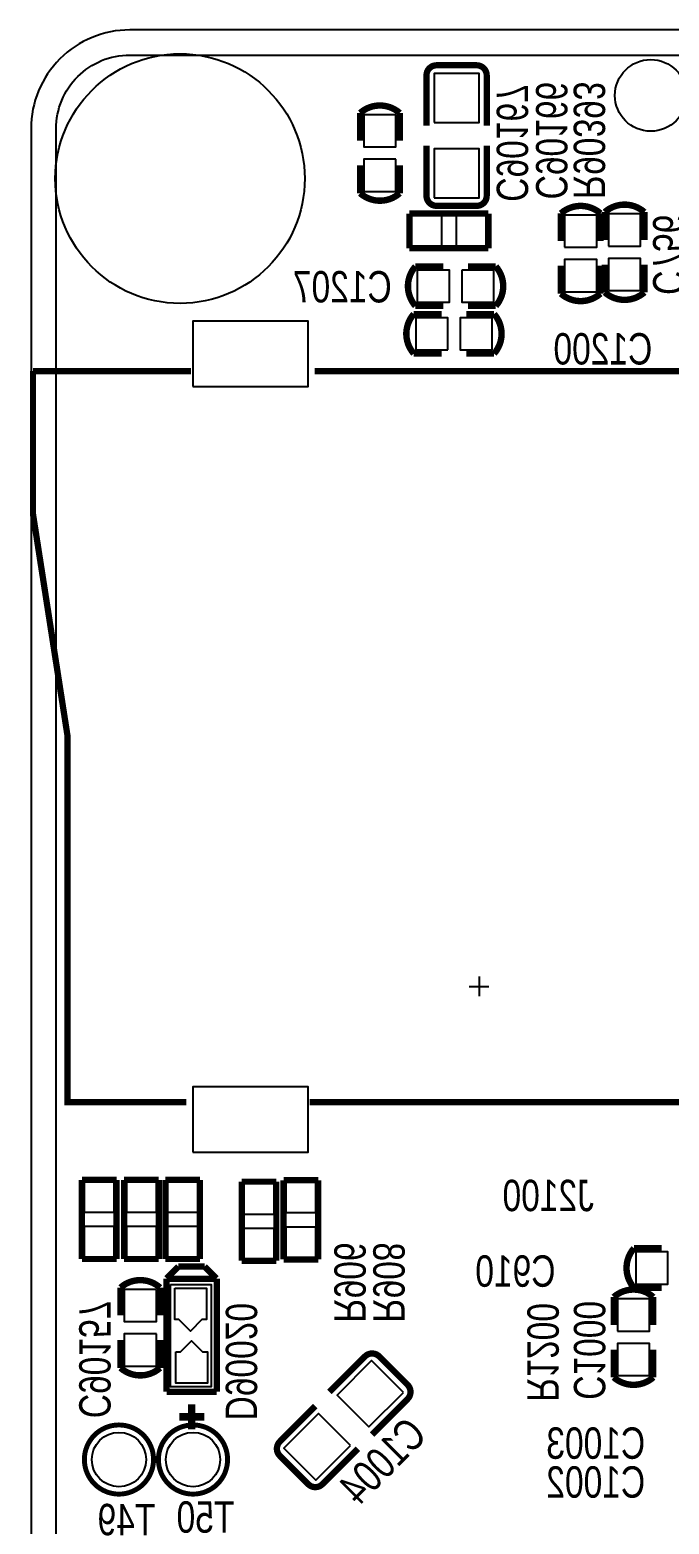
# Model space of a CAD drawing. Extents: x -9 to 138, y -41 to 19.
# Drawn here: x 82.57 to 95.51, y -10.88 to 19.36 of the extents above; entities that cross this region are included whole.
import ezdxf
from ezdxf.enums import TextEntityAlignment as Align

# ---------------------------------------------------------------- set-up
doc = ezdxf.new("R2010")
doc.units = 0
doc.header["$MEASUREMENT"] = 0
doc.layers.get('0').update_dxf_attribs({"linetype": 'CONTINUOUS'})
for name, color, linetype in [('BG_OUTLINE', 3, 'CONTINUOUS'), ('DF_DRAWING_ORIGIN', 4, 'CONTINUOUS'), ('PG_SILKSCREEN_BOTTOM', 6, 'CONTINUOUS'), ('PG_SOLDERMASK_BOTTOM', 5, 'CONTINUOUS'), ('PIN_SOLDERMASK_BOTTOM', 7, 'CONTINUOUS'), ('RD_SILKSCREEN_BOTTOM', 8, 'CONTINUOUS'), ('RKI_ALL', 9, 'CONTINUOUS')]:
    doc.layers.add(name, color=color, linetype=linetype)

# ---------------------------------------------------------------- blocks, each defined once
blk = doc.blocks.new('FIGURE_CROSS')
for points in [[(-0.5, 0), (0.5, 0)], [(0, 0.5), (0, -0.5)]]:
    blk.add_lwpolyline(points)

msp = doc.modelspace()

# ---------------------------------------------------------------- linework, layer by layer
at = {"layer": 'BG_OUTLINE', "color": 1}
msp.add_lwpolyline([(138.192, 17.36, 0.414212), (136.192, 19.359), (84.592, 19.359, 0.414214), (82.592, 17.36), (82.592, 1.61), (82.592, -35.64, 0.414214), (84.592, -37.64), (136.192, -37.64, 0.414214), (138.192, -35.64), (138.192, -23.64)], format="xyb", close=True, dxfattribs=at)
at = {"layer": 'PG_SILKSCREEN_BOTTOM', "color": 1}
for points, const_width in [([(90.598, 17.423), (90.598, 18.439, -0.414214), (90.801, 18.643), (91.614, 18.643, -0.414214), (91.817, 18.439), (91.817, 17.423)], 0.127), ([(89.255, 17.116), (89.255, 17.678, -0.377946), (90.055, 17.678)], 0.13), ([(91.817, 17.017), (91.817, 16.001, -0.414214), (91.614, 15.798), (90.801, 15.798, -0.414214), (90.598, 16.001), (90.598, 17.017)], 0.127), ([(89.255, 16.616), (89.255, 16.053, 0.377946), (90.055, 16.053)], 0.13), ([(94.119, 15.084), (94.119, 15.646, 0.377946), (93.319, 15.646)], 0.13), ([(95.008, 15.109), (95.008, 15.672, 0.377946), (94.208, 15.672)], 0.13), ([(90.937, 13.772), (90.374, 13.772, -0.377946), (90.374, 14.572)], 0.13), ([(91.437, 13.772), (92, 13.772, 0.377946), (92, 14.572)], 0.13), ([(94.119, 14.584), (94.119, 14.021, -0.377946), (93.319, 14.021)], 0.13), ([(95.008, 14.609), (95.008, 14.046, -0.377946), (94.208, 14.046)], 0.13), ([(90.904, 13.608), (90.341, 13.608, 0.377946), (90.341, 12.808)], 0.13), ([(91.404, 13.608), (91.967, 13.608, -0.377946), (91.967, 12.808)], 0.13), ([(95.362, -6.1), (94.799, -6.1, -0.377946), (94.799, -5.3)], 0.13), ([(84.404, -6.659), (84.404, -6.096, -0.377946), (85.204, -6.096)], 0.13), ([(95.189, -6.85), (95.189, -6.287, 0.377946), (94.389, -6.287)], 0.13), ([(84.404, -7.159), (84.404, -7.722, 0.377946), (85.204, -7.722)], 0.13), ([(88.635, -8.207), (89.353, -7.489, -0.414185), (89.641, -7.489), (90.215, -8.063, -0.41417), (90.215, -8.351), (89.497, -9.069)], 0.127), ([(95.189, -7.35), (95.189, -7.913, -0.377946), (94.389, -7.913)], 0.13), ([(89.21, -9.357), (88.491, -10.075, -0.414172), (88.204, -10.075), (87.629, -9.5, -0.414186), (87.629, -9.213), (88.348, -8.494)], 0.127)]:
    msp.add_lwpolyline(points, format="xyb", dxfattribs=dict(at, const_width=const_width))
for points, const_width in [([(90.055, 17.678), (90.055, 17.116)], 0.13), ([(90.055, 16.053), (90.055, 16.616)], 0.13), ([(94.208, 15.672), (94.208, 15.109)], 0.13), ([(90.252, 15.641), (90.252, 14.941)], 0.127), ([(91.852, 15.641), (90.252, 15.641)], 0.127), ([(91.852, 14.941), (91.852, 15.641)], 0.127), ([(93.319, 15.646), (93.319, 15.084)], 0.13), ([(90.252, 14.941), (91.852, 14.941)], 0.127), ([(90.374, 14.572), (90.937, 14.572)], 0.13), ([(92, 14.572), (91.437, 14.572)], 0.13), ([(93.319, 14.021), (93.319, 14.584)], 0.13), ([(94.208, 14.046), (94.208, 14.609)], 0.13), ([(90.341, 12.808), (90.904, 12.808)], 0.13), ([(91.967, 12.808), (91.404, 12.808)], 0.13), ([(85.733, -2.344), (83.333, -2.344), (83.333, 5.055), (82.632, 9.556), (82.632, 12.454)], 0.127), ([(82.632, 12.454), (85.833, 12.454)], 0.127), ([(88.332, 12.454), (95.833, 12.454)], 0.127), ([(95.733, -2.344), (88.233, -2.344)], 0.127), ([(84.323, -3.917), (83.623, -3.917)], 0.127), ([(83.623, -3.917), (83.623, -5.517)], 0.127), ([(84.323, -5.517), (84.323, -3.917)], 0.127), ([(85.177, -3.917), (84.477, -3.917)], 0.127), ([(84.477, -3.917), (84.477, -5.517)], 0.127), ([(85.177, -5.517), (85.177, -3.917)], 0.127), ([(86.012, -3.917), (85.312, -3.917)], 0.127), ([(85.312, -3.917), (85.312, -5.517)], 0.127), ([(86.012, -5.517), (86.012, -3.917)], 0.127), ([(87.558, -3.952), (86.858, -3.952)], 0.127), ([(86.858, -3.952), (86.858, -5.553)], 0.127), ([(87.558, -5.553), (87.558, -3.952)], 0.127), ([(88.405, -3.924), (87.705, -3.924)], 0.127), ([(87.705, -3.924), (87.705, -5.525)], 0.127), ([(88.405, -5.525), (88.405, -3.924)], 0.127), ([(94.799, -5.3), (95.362, -5.3)], 0.13), ([(83.623, -5.517), (84.323, -5.517)], 0.127), ([(84.477, -5.517), (85.177, -5.517)], 0.127), ([(85.312, -5.517), (86.012, -5.517)], 0.127), ([(85.575, -5.671), (85.335, -5.911)], 0.127), ([(86.105, -5.671), (85.575, -5.671)], 0.127), ([(86.345, -5.911), (86.105, -5.671)], 0.127), ([(86.858, -5.553), (87.558, -5.553)], 0.127), ([(87.705, -5.525), (88.405, -5.525)], 0.127), ([(85.204, -6.096), (85.204, -6.659)], 0.13), ([(85.337, -5.918), (86.353, -5.918)], 0.127), ([(85.337, -8.204), (85.337, -5.918)], 0.127), ([(86.353, -5.918), (86.353, -8.204)], 0.127), ([(94.389, -6.287), (94.389, -6.85)], 0.13), ([(85.204, -7.722), (85.204, -7.159)], 0.13), ([(94.389, -7.913), (94.389, -7.35)], 0.13), ([(86.353, -8.204), (85.337, -8.204)], 0.127), ([(85.845, -8.966), (85.845, -8.458)], 0.152), ([(85.591, -8.712), (86.099, -8.712)], 0.152)]:
    msp.add_lwpolyline(points, dxfattribs=dict(at, const_width=const_width))
at = {"layer": 'PG_SILKSCREEN_BOTTOM', "color": 1, "const_width": 0.1}
for points in [[(85.072, -9.576, 1), (83.672, -9.576, 1)], [(86.571, -9.576, 1), (85.171, -9.576, 1)]]:
    msp.add_lwpolyline(points, format="xyb", close=True, dxfattribs=at)
at = {"layer": 'PG_SOLDERMASK_BOTTOM', "color": 1}
msp.add_lwpolyline([(85.418, -6.034), (86.236, -6.034), (86.236, -8.107), (85.418, -8.107)], close=True, dxfattribs=at)
at = {"layer": 'PIN_SOLDERMASK_BOTTOM', "color": 1}
for points in [[(90.75, 17.487), (91.665, 17.487), (91.665, 18.478), (90.75, 18.478)], [(89.98, 17.641), (89.33, 17.641), (89.33, 16.991), (89.98, 16.991)], [(90.75, 15.963), (91.665, 15.963), (91.665, 16.954), (90.75, 16.954)], [(89.98, 16.741), (89.33, 16.741), (89.33, 16.091), (89.98, 16.091)], [(90.297, 15.596), (90.297, 14.986), (90.907, 14.986), (90.907, 15.596)], [(91.198, 15.596), (91.198, 14.986), (91.807, 14.986), (91.807, 15.596)], [(93.394, 14.959), (94.044, 14.959), (94.044, 15.609), (93.394, 15.609)], [(94.283, 14.984), (94.933, 14.984), (94.933, 15.634), (94.283, 15.634)], [(93.394, 14.059), (94.044, 14.059), (94.044, 14.709), (93.394, 14.709)], [(94.283, 14.084), (94.933, 14.084), (94.933, 14.734), (94.283, 14.734)], [(90.412, 14.497), (90.412, 13.847), (91.062, 13.847), (91.062, 14.497)], [(91.312, 14.497), (91.312, 13.847), (91.962, 13.847), (91.962, 14.497)], [(85.866, 12.144), (88.202, 12.144), (88.202, 13.464), (85.866, 13.464)], [(91.029, 12.883), (91.029, 13.533), (90.379, 13.533), (90.379, 12.883)], [(91.929, 12.883), (91.929, 13.533), (91.279, 13.533), (91.279, 12.883)], [(85.866, -3.355), (88.202, -3.355), (88.202, -2.034), (85.866, -2.034)], [(83.668, -4.571), (84.278, -4.571), (84.278, -3.962), (83.668, -3.962)], [(84.522, -4.571), (85.132, -4.571), (85.132, -3.962), (84.522, -3.962)], [(85.967, -3.962), (85.358, -3.962), (85.358, -4.571), (85.967, -4.571)], [(87.513, -3.998), (86.903, -3.998), (86.903, -4.607), (87.513, -4.607)], [(87.75, -4.579), (88.36, -4.579), (88.36, -3.97), (87.75, -3.97)], [(83.668, -5.472), (84.278, -5.472), (84.278, -4.862), (83.668, -4.862)], [(84.522, -5.472), (85.132, -5.472), (85.132, -4.862), (84.522, -4.862)], [(85.967, -4.862), (85.358, -4.862), (85.358, -5.472), (85.967, -5.472)], [(87.513, -4.898), (86.903, -4.898), (86.903, -5.507), (87.513, -5.507)], [(87.75, -5.479), (88.36, -5.479), (88.36, -4.87), (87.75, -4.87)], [(94.837, -5.375), (94.837, -6.025), (95.487, -6.025), (95.487, -5.375)], [(85.129, -6.134), (84.479, -6.134), (84.479, -6.784), (85.129, -6.784)], [(85.506, -6.111), (86.142, -6.111), (86.142, -6.744), (86.058, -6.744), (86.053, -6.744), (85.818, -6.979), (85.583, -6.744), (85.579, -6.744), (85.506, -6.744)], [(94.464, -6.975), (95.114, -6.975), (95.114, -6.325), (94.464, -6.325)], [(85.129, -7.034), (84.479, -7.034), (84.479, -7.684), (85.129, -7.684)], [(85.525, -7.396), (85.614, -7.396), (85.618, -7.396), (85.842, -7.173), (86.065, -7.396), (86.094, -7.396), (86.162, -7.396), (86.162, -8.032), (85.525, -8.032)], [(94.464, -7.875), (95.114, -7.875), (95.114, -7.225), (94.464, -7.225)], [(90.135, -8.216), (89.488, -7.569), (88.788, -8.27), (89.434, -8.917)], [(89.057, -9.294), (88.41, -8.647), (87.71, -9.348), (88.357, -9.994)]]:
    msp.add_lwpolyline(points, close=True, dxfattribs=at)
for centre, radius in [((85.608, 16.35), 2.525), ((95.137, 18.034), 0.725), ((84.372, -9.576), 0.55), ((85.871, -9.576), 0.55)]:
    msp.add_circle(centre, radius, dxfattribs=at)
at = {"layer": 'RKI_ALL', "color": 1}
msp.add_lwpolyline([(137.684, -35.64, -0.414214), (136.192, -37.132), (84.592, -37.132, -0.414214), (83.1, -35.64), (83.1, 17.36, -0.414214), (84.592, 18.851), (136.192, 18.851, -0.414212), (137.684, 17.36)], format="xyb", close=True, dxfattribs=at)

# ---------------------------------------------------------------- block references
at = {"layer": 'DF_DRAWING_ORIGIN', "color": 1, "xscale": 0.3999990000000082, "yscale": 0.3999990000000011}
msp.add_blockref('FIGURE_CROSS', (91.662, 0), dxfattribs=at)

# ---------------------------------------------------------------- texts
at = {"layer": 'RD_SILKSCREEN_BOTTOM', "color": 1, "text_generation_flag": 2, "width": 0.8}
for s, p in [('C90167', (92.019, 15.88)), ('C90166', (92.815, 15.928)), ('R90393', (93.578, 15.933)), ('C756', (95.184, 13.995)), ('C90157', (83.567, -8.74)), ('D90020', (86.534, -8.786))]:
    msp.add_text(s, height=0.635, rotation=270, dxfattribs=at).set_placement(p)
for s, p in [('C1207', (88.894, 13.843)), ('C1200', (94.169, 12.587)), ('C910', (92.398, -6.079)), ('C1003', (94.024, -9.561)), ('C1002', (94.024, -10.348))]:
    msp.add_text(s, height=0.635, dxfattribs=at).set_placement(p, align=Align.CENTER)
for s, p in [('J2100', (93.988, -4.549)), ('T49', (85.109, -11.108)), ('T50', (86.709, -11.057))]:
    msp.add_text(s, height=0.635, dxfattribs=at).set_placement(p)
for s, rotation, p in [('R906', 270, (88.732, -5.994)), ('R908', 270, (89.52, -5.994)), ('R1200', 270, (92.64, -7.409)), ('C1000', 270, (93.582, -7.366)), ('C1004', 45, (89.933, -9.828))]:
    msp.add_text(s, height=0.635, rotation=rotation, dxfattribs=at).set_placement(p, align=Align.CENTER)

doc.saveas('drawing.dxf')
